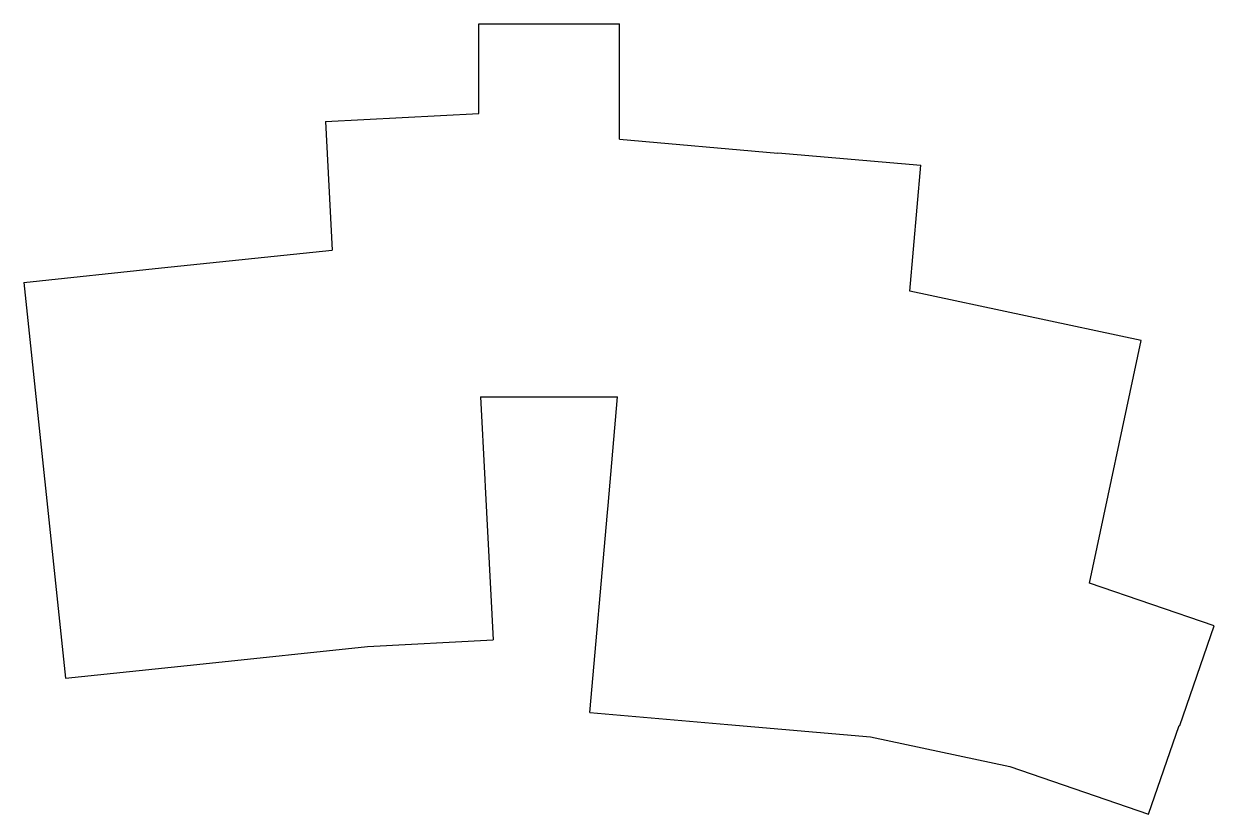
# Model space of a CAD drawing. Header units: millimetres. Extents: x -15 to 151, y -29 to 81.
import ezdxf

# ---------------------------------------------------------------- set-up
doc = ezdxf.new("R2010")
doc.units = ezdxf.units.MM

msp = doc.modelspace()

# ---------------------------------------------------------------- linework, layer by layer
for p, q in [((48.83, 81.29), (68.43, 81.29)), ((48.83, 68.77), (48.83, 81.29)), ((68.43, 65.19), (68.43, 81.29)), ((27.44, 67.65), (48.83, 68.77)), ((27.44, 67.65), (28.37, 49.74)), ((68.43, 65.19), (90.52, 63.25)), ((90.52, 63.3), (110.45, 61.56)), ((90.52, 63.25), (90.52, 63.3)), ((108.91, 43.99), (110.45, 61.56)), ((4.59, 47.24), (28.37, 49.74)), ((-14.61, 45.22), (4.59, 47.24)), ((-14.61, 45.22), (-8.81, -9.98)), ((141.19, 37.13), (108.91, 43.99)), ((134, 3.31), (141.19, 37.13)), ((49.07, 29.29), (49.68, 17.74)), ((49.07, 29.29), (68.17, 29.29)), ((66.85, 14.13), (68.17, 29.29)), ((49.68, 17.74), (49.73, 16.74)), ((49.73, 16.74), (50.85, -4.63)), ((66.76, 13.13), (66.85, 14.13)), ((64.32, -14.76), (66.76, 13.13)), ((151.37, -2.67), (134, 3.31)), ((146.58, -16.57), (151.37, -2.67)), ((33.33, -5.55), (50.85, -4.63)), ((10.39, -7.96), (33.33, -5.55)), ((-8.81, -9.98), (10.39, -7.96)), ((64.32, -14.76), (83.55, -16.44)), ((83.55, -16.41), (83.55, -16.44)), ((83.55, -16.41), (103.47, -18.16)), ((142.22, -28.93), (146.49, -16.54)), ((146.49, -16.54), (146.58, -16.57)), ((103.47, -18.14), (103.47, -18.16)), ((103.47, -18.14), (122.89, -22.27)), ((122.89, -22.27), (142.22, -28.93))]:
    msp.add_line(p, q)

doc.saveas('drawing.dxf')
